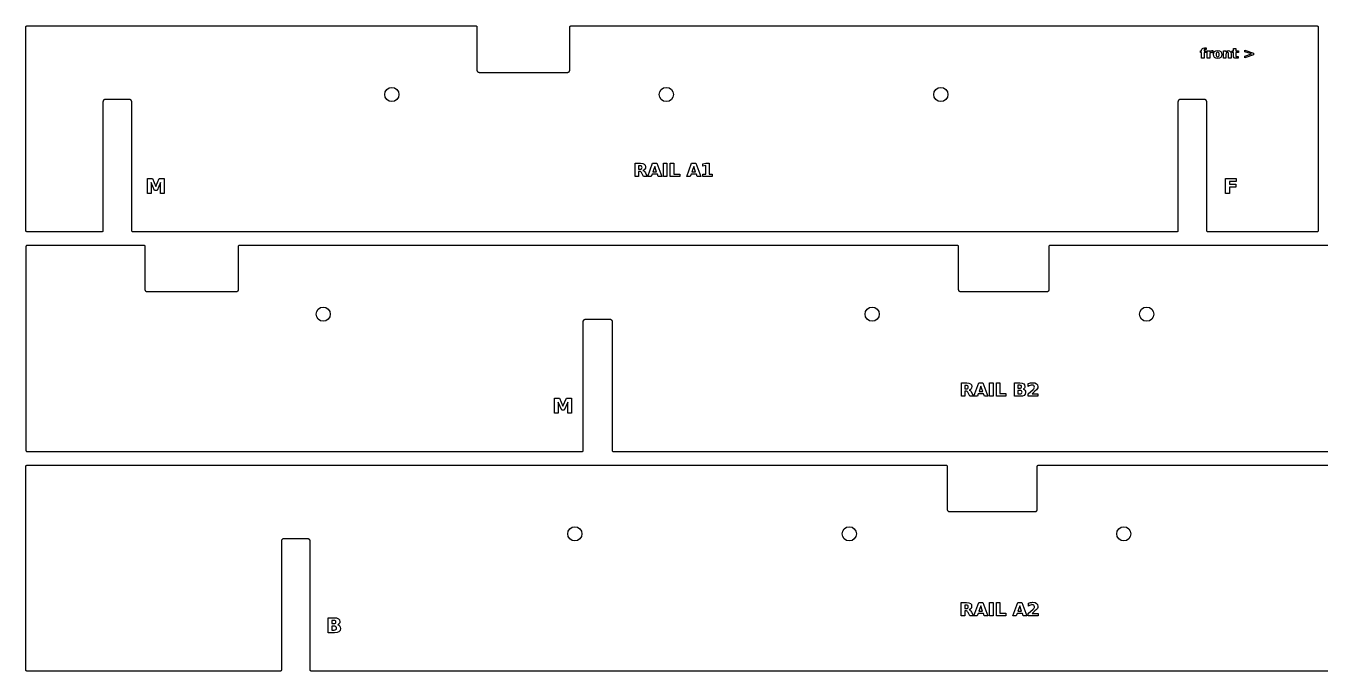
# Model space of a CAD drawing. Header units: millimetres. Extents: x 6 to 856, y 6 to 576.
# Drawn here: x 6 to 572, y 6 to 288 of the extents above; entities that cross this region are included whole.
import ezdxf

# ---------------------------------------------------------------- set-up
doc = ezdxf.new("R2010")
doc.units = ezdxf.units.MM
doc.layers.add('CUT', color=1, linetype='Continuous')
doc.layers.add('ENGRAVE', color=5, linetype='Continuous')

msp = doc.modelspace()

# ---------------------------------------------------------------- linework, layer by layer
at = {"layer": 'CUT'}
msp.add_lwpolyline([(6.5, 198), (6.45, 198), (6.4, 198.01), (6.35, 198.02), (6.31, 198.04), (6.26, 198.06), (6.22, 198.08), (6.18, 198.11), (6.15, 198.15), (6.11, 198.18), (6.08, 198.22), (6.06, 198.26), (6.04, 198.31), (6.02, 198.35), (6.01, 198.4), (6, 198.45), (6, 198.5), (6, 287.5), (6, 287.55), (6.01, 287.6), (6.02, 287.65), (6.04, 287.69), (6.06, 287.74), (6.08, 287.78), (6.11, 287.82), (6.15, 287.85), (6.18, 287.89), (6.22, 287.92), (6.26, 287.94), (6.31, 287.96), (6.35, 287.98), (6.4, 287.99), (6.45, 288), (6.5, 288), (202.7, 288), (202.75, 288), (202.8, 287.99), (202.85, 287.98), (202.89, 287.96), (202.94, 287.94), (202.98, 287.92), (203.02, 287.89), (203.05, 287.85), (203.09, 287.82), (203.12, 287.78), (203.14, 287.74), (203.16, 287.69), (203.18, 287.65), (203.19, 287.6), (203.2, 287.55), (203.2, 287.5), (203.2, 268.71), (203.2, 268.69), (203.2, 268.61), (203.21, 268.59), (203.22, 268.52), (203.22, 268.49), (203.24, 268.42), (203.25, 268.4), (203.27, 268.33), (203.28, 268.31), (203.31, 268.24), (203.32, 268.22), (203.36, 268.15), (203.38, 268.13), (203.42, 268.08), (203.44, 268.06), (203.48, 268), (203.5, 267.98), (203.56, 267.94), (203.58, 267.92), (203.63, 267.88), (203.65, 267.86), (203.72, 267.82), (203.74, 267.81), (203.81, 267.78), (203.83, 267.77), (203.9, 267.75), (203.92, 267.74), (203.99, 267.72), (204.02, 267.72), (204.09, 267.71), (204.11, 267.7), (204.19, 267.7), (204.21, 267.7), (242.79, 267.7), (242.81, 267.7), (242.89, 267.7), (242.91, 267.71), (242.98, 267.72), (243.01, 267.72), (243.08, 267.74), (243.1, 267.75), (243.17, 267.77), (243.19, 267.78), (243.26, 267.81), (243.28, 267.82), (243.35, 267.86), (243.37, 267.88), (243.42, 267.92), (243.44, 267.94), (243.5, 267.98), (243.52, 268), (243.56, 268.06), (243.58, 268.08), (243.62, 268.13), (243.64, 268.15), (243.68, 268.22), (243.69, 268.24), (243.72, 268.31), (243.73, 268.33), (243.75, 268.4), (243.76, 268.42), (243.78, 268.49), (243.78, 268.52), (243.79, 268.59), (243.8, 268.61), (243.8, 268.69), (243.8, 268.71), (243.8, 287.5), (243.8, 287.55), (243.81, 287.6), (243.82, 287.65), (243.84, 287.69), (243.86, 287.74), (243.88, 287.78), (243.91, 287.82), (243.95, 287.85), (243.98, 287.89), (244.02, 287.92), (244.06, 287.94), (244.11, 287.96), (244.15, 287.98), (244.2, 287.99), (244.25, 288), (244.3, 288), (570.5, 288), (570.55, 288), (570.6, 287.99), (570.65, 287.98), (570.69, 287.96), (570.74, 287.94), (570.78, 287.92), (570.82, 287.89), (570.85, 287.85), (570.89, 287.82), (570.92, 287.78), (570.94, 287.74), (570.96, 287.69), (570.98, 287.65), (570.99, 287.6), (571, 287.55), (571, 287.5), (571, 198.5), (571, 198.45), (570.99, 198.4), (570.98, 198.35), (570.96, 198.31), (570.94, 198.26), (570.92, 198.22), (570.89, 198.18), (570.85, 198.15), (570.82, 198.11), (570.78, 198.08), (570.74, 198.06), (570.69, 198.04), (570.65, 198.02), (570.6, 198.01), (570.55, 198), (570.5, 198), (522.8, 198), (522.75, 198), (522.7, 198.01), (522.65, 198.02), (522.61, 198.04), (522.56, 198.06), (522.52, 198.08), (522.48, 198.11), (522.45, 198.15), (522.41, 198.18), (522.38, 198.22), (522.36, 198.26), (522.34, 198.31), (522.32, 198.35), (522.31, 198.4), (522.3, 198.45), (522.3, 198.5), (522.3, 254.79), (522.3, 254.81), (522.3, 254.89), (522.29, 254.91), (522.28, 254.98), (522.28, 255.01), (522.26, 255.08), (522.25, 255.1), (522.23, 255.17), (522.22, 255.19), (522.19, 255.26), (522.18, 255.28), (522.14, 255.35), (522.12, 255.37), (522.08, 255.42), (522.06, 255.44), (522.02, 255.5), (522, 255.52), (521.94, 255.56), (521.92, 255.58), (521.87, 255.62), (521.85, 255.64), (521.78, 255.68), (521.76, 255.69), (521.69, 255.72), (521.67, 255.73), (521.6, 255.75), (521.58, 255.76), (521.51, 255.78), (521.48, 255.78), (521.41, 255.79), (521.39, 255.8), (521.31, 255.8), (521.29, 255.8), (510.71, 255.8), (510.69, 255.8), (510.61, 255.8), (510.59, 255.79), (510.52, 255.78), (510.49, 255.78), (510.42, 255.76), (510.4, 255.75), (510.33, 255.73), (510.31, 255.72), (510.24, 255.69), (510.22, 255.68), (510.15, 255.64), (510.13, 255.62), (510.08, 255.58), (510.06, 255.56), (510, 255.52), (509.98, 255.5), (509.94, 255.44), (509.92, 255.42), (509.88, 255.37), (509.86, 255.35), (509.82, 255.28), (509.81, 255.26), (509.78, 255.19), (509.77, 255.17), (509.75, 255.1), (509.74, 255.08), (509.72, 255.01), (509.72, 254.98), (509.71, 254.91), (509.7, 254.89), (509.7, 254.81), (509.7, 254.79), (509.7, 198.5), (509.7, 198.45), (509.69, 198.4), (509.68, 198.35), (509.66, 198.31), (509.64, 198.26), (509.62, 198.22), (509.59, 198.18), (509.55, 198.15), (509.52, 198.11), (509.48, 198.08), (509.44, 198.06), (509.39, 198.04), (509.35, 198.02), (509.3, 198.01), (509.25, 198), (509.2, 198), (52.8, 198), (52.75, 198), (52.7, 198.01), (52.65, 198.02), (52.61, 198.04), (52.56, 198.06), (52.52, 198.08), (52.48, 198.11), (52.45, 198.15), (52.41, 198.18), (52.38, 198.22), (52.36, 198.26), (52.34, 198.31), (52.32, 198.35), (52.31, 198.4), (52.3, 198.45), (52.3, 198.5), (52.3, 254.79), (52.3, 254.81), (52.3, 254.89), (52.29, 254.91), (52.28, 254.98), (52.28, 255.01), (52.26, 255.08), (52.25, 255.1), (52.23, 255.17), (52.22, 255.19), (52.19, 255.26), (52.18, 255.28), (52.14, 255.35), (52.12, 255.37), (52.08, 255.42), (52.06, 255.44), (52.02, 255.5), (52, 255.52), (51.94, 255.56), (51.92, 255.58), (51.87, 255.62), (51.85, 255.64), (51.78, 255.68), (51.76, 255.69), (51.69, 255.72), (51.67, 255.73), (51.6, 255.75), (51.58, 255.76), (51.51, 255.78), (51.48, 255.78), (51.41, 255.79), (51.39, 255.8), (51.31, 255.8), (51.29, 255.8), (40.71, 255.8), (40.69, 255.8), (40.61, 255.8), (40.59, 255.79), (40.52, 255.78), (40.49, 255.78), (40.42, 255.76), (40.4, 255.75), (40.33, 255.73), (40.31, 255.72), (40.24, 255.69), (40.22, 255.68), (40.15, 255.64), (40.13, 255.62), (40.08, 255.58), (40.06, 255.56), (40, 255.52), (39.98, 255.5), (39.94, 255.44), (39.92, 255.42), (39.88, 255.37), (39.86, 255.35), (39.82, 255.28), (39.81, 255.26), (39.78, 255.19), (39.77, 255.17), (39.75, 255.1), (39.74, 255.08), (39.72, 255.01), (39.72, 254.98), (39.71, 254.91), (39.7, 254.89), (39.7, 254.81), (39.7, 254.79), (39.7, 198.5), (39.7, 198.45), (39.69, 198.4), (39.68, 198.35), (39.66, 198.31), (39.64, 198.26), (39.62, 198.22), (39.59, 198.18), (39.55, 198.15), (39.52, 198.11), (39.48, 198.08), (39.44, 198.06), (39.39, 198.04), (39.35, 198.02), (39.3, 198.01), (39.25, 198), (39.2, 198), (6.5, 198)], close=True, dxfattribs=at)
for points in [[(855.5, 192), (453.7, 192), (453.65, 192), (453.6, 191.99), (453.55, 191.98), (453.51, 191.96), (453.46, 191.94), (453.42, 191.92), (453.38, 191.89), (453.35, 191.85), (453.31, 191.82), (453.28, 191.78), (453.26, 191.74), (453.24, 191.69), (453.22, 191.65), (453.21, 191.6), (453.2, 191.55), (453.2, 191.5), (453.2, 172.71), (453.2, 172.69), (453.2, 172.61), (453.19, 172.59), (453.18, 172.52), (453.18, 172.49), (453.16, 172.42), (453.15, 172.4), (453.13, 172.33), (453.12, 172.31), (453.09, 172.24), (453.08, 172.22), (453.04, 172.15), (453.02, 172.13), (452.98, 172.08), (452.96, 172.06), (452.92, 172), (452.9, 171.98), (452.84, 171.94), (452.82, 171.92), (452.77, 171.88), (452.75, 171.86), (452.68, 171.82), (452.66, 171.81), (452.59, 171.78), (452.57, 171.77), (452.5, 171.75), (452.48, 171.74), (452.41, 171.72), (452.38, 171.72), (452.31, 171.71), (452.29, 171.7), (452.21, 171.7), (452.19, 171.7), (414.81, 171.7), (414.79, 171.7), (414.71, 171.7), (414.69, 171.71), (414.62, 171.72), (414.59, 171.72), (414.52, 171.74), (414.5, 171.75), (414.43, 171.77), (414.41, 171.78), (414.34, 171.81), (414.32, 171.82), (414.25, 171.86), (414.23, 171.88), (414.18, 171.92), (414.16, 171.94), (414.1, 171.98), (414.08, 172), (414.04, 172.06), (414.02, 172.08), (413.98, 172.13), (413.96, 172.15), (413.92, 172.22), (413.91, 172.24), (413.88, 172.31), (413.87, 172.33), (413.85, 172.4), (413.84, 172.42), (413.82, 172.49), (413.82, 172.52), (413.81, 172.59), (413.8, 172.61), (413.8, 172.69), (413.8, 172.71), (413.8, 191.5), (413.8, 191.55), (413.79, 191.6), (413.78, 191.65), (413.76, 191.69), (413.74, 191.74), (413.72, 191.78), (413.69, 191.82), (413.65, 191.85), (413.62, 191.89), (413.58, 191.92), (413.54, 191.94), (413.49, 191.96), (413.45, 191.98), (413.4, 191.99), (413.35, 192), (413.3, 192), (99.3, 192), (99.25, 192), (99.2, 191.99), (99.15, 191.98), (99.11, 191.96), (99.06, 191.94), (99.02, 191.92), (98.98, 191.89), (98.95, 191.85), (98.91, 191.82), (98.88, 191.78), (98.86, 191.74), (98.84, 191.69), (98.82, 191.65), (98.81, 191.6), (98.8, 191.55), (98.8, 191.5), (98.8, 172.71), (98.8, 172.69), (98.8, 172.61), (98.79, 172.59), (98.78, 172.52), (98.78, 172.49), (98.76, 172.42), (98.75, 172.4), (98.73, 172.33), (98.72, 172.31), (98.69, 172.24), (98.68, 172.22), (98.64, 172.15), (98.62, 172.13), (98.58, 172.08), (98.56, 172.06), (98.52, 172), (98.5, 171.98), (98.44, 171.94), (98.42, 171.92), (98.37, 171.88), (98.35, 171.86), (98.28, 171.82), (98.26, 171.81), (98.19, 171.78), (98.17, 171.77), (98.1, 171.75), (98.08, 171.74), (98.01, 171.72), (97.98, 171.72), (97.91, 171.71), (97.89, 171.7), (97.81, 171.7), (97.79, 171.7), (59.21, 171.7), (59.19, 171.7), (59.11, 171.7), (59.09, 171.71), (59.02, 171.72), (58.99, 171.72), (58.92, 171.74), (58.9, 171.75), (58.83, 171.77), (58.81, 171.78), (58.74, 171.81), (58.72, 171.82), (58.65, 171.86), (58.63, 171.88), (58.58, 171.92), (58.56, 171.94), (58.5, 171.98), (58.48, 172), (58.44, 172.06), (58.42, 172.08), (58.38, 172.13), (58.36, 172.15), (58.32, 172.22), (58.31, 172.24), (58.28, 172.31), (58.27, 172.33), (58.25, 172.4), (58.24, 172.42), (58.22, 172.49), (58.22, 172.52), (58.21, 172.59), (58.2, 172.61), (58.2, 172.69), (58.2, 172.71), (58.2, 191.5), (58.2, 191.55), (58.19, 191.6), (58.18, 191.65), (58.16, 191.69), (58.14, 191.74), (58.12, 191.78), (58.09, 191.82), (58.05, 191.85), (58.02, 191.89), (57.98, 191.92), (57.94, 191.94), (57.89, 191.96), (57.85, 191.98), (57.8, 191.99), (57.75, 192), (57.7, 192), (6.5, 192), (6.45, 192), (6.4, 191.99), (6.35, 191.98), (6.31, 191.96), (6.26, 191.94), (6.22, 191.92), (6.18, 191.89), (6.15, 191.85), (6.11, 191.82), (6.08, 191.78), (6.06, 191.74), (6.04, 191.69), (6.02, 191.65), (6.01, 191.6), (6, 191.55), (6, 191.5), (6, 102.5), (6, 102.45), (6.01, 102.4), (6.02, 102.35), (6.04, 102.31), (6.06, 102.26), (6.08, 102.22), (6.11, 102.18), (6.15, 102.15), (6.18, 102.11), (6.22, 102.08), (6.26, 102.06), (6.31, 102.04), (6.35, 102.02), (6.4, 102.01), (6.45, 102), (6.5, 102), (249.2, 102), (249.25, 102), (249.3, 102.01), (249.35, 102.02), (249.39, 102.04), (249.44, 102.06), (249.48, 102.08), (249.52, 102.11), (249.55, 102.15), (249.59, 102.18), (249.62, 102.22), (249.64, 102.26), (249.66, 102.31), (249.68, 102.35), (249.69, 102.4), (249.7, 102.45), (249.7, 102.5), (249.7, 158.79), (249.7, 158.81), (249.7, 158.89), (249.71, 158.91), (249.72, 158.98), (249.72, 159.01), (249.74, 159.08), (249.75, 159.1), (249.77, 159.17), (249.78, 159.19), (249.81, 159.26), (249.82, 159.28), (249.86, 159.35), (249.88, 159.37), (249.92, 159.42), (249.94, 159.44), (249.98, 159.5), (250, 159.52), (250.06, 159.56), (250.08, 159.58), (250.13, 159.62), (250.15, 159.64), (250.22, 159.68), (250.24, 159.69), (250.31, 159.72), (250.33, 159.73), (250.4, 159.75), (250.42, 159.76), (250.49, 159.78), (250.52, 159.78), (250.59, 159.79), (250.61, 159.8), (250.69, 159.8), (250.71, 159.8), (261.29, 159.8), (261.31, 159.8), (261.39, 159.8), (261.41, 159.79), (261.48, 159.78), (261.51, 159.78), (261.58, 159.76), (261.6, 159.75), (261.67, 159.73), (261.69, 159.72), (261.76, 159.69), (261.78, 159.68), (261.85, 159.64), (261.87, 159.62), (261.92, 159.58), (261.94, 159.56), (262, 159.52), (262.02, 159.5), (262.06, 159.44), (262.08, 159.42), (262.12, 159.37), (262.14, 159.35), (262.18, 159.28), (262.19, 159.26), (262.22, 159.19), (262.23, 159.17), (262.25, 159.1), (262.26, 159.08), (262.28, 159.01), (262.28, 158.98), (262.29, 158.91), (262.3, 158.89), (262.3, 158.81), (262.3, 158.79), (262.3, 102.5), (262.3, 102.45), (262.31, 102.4), (262.32, 102.35), (262.34, 102.31), (262.36, 102.26), (262.38, 102.22), (262.41, 102.18), (262.45, 102.15), (262.48, 102.11), (262.52, 102.08), (262.56, 102.06), (262.61, 102.04), (262.65, 102.02), (262.7, 102.01), (262.75, 102), (262.8, 102), (731.2, 102)], [(599.2, 6), (130.8, 6), (130.75, 6), (130.7, 6.01), (130.65, 6.02), (130.61, 6.04), (130.56, 6.06), (130.52, 6.08), (130.48, 6.11), (130.45, 6.15), (130.41, 6.18), (130.38, 6.22), (130.36, 6.26), (130.34, 6.31), (130.32, 6.35), (130.31, 6.4), (130.3, 6.45), (130.3, 6.5), (130.3, 62.79), (130.3, 62.81), (130.3, 62.89), (130.29, 62.91), (130.28, 62.98), (130.28, 63.01), (130.26, 63.08), (130.25, 63.1), (130.23, 63.17), (130.22, 63.19), (130.19, 63.26), (130.18, 63.28), (130.14, 63.35), (130.12, 63.37), (130.08, 63.42), (130.06, 63.44), (130.02, 63.5), (130, 63.52), (129.94, 63.56), (129.92, 63.58), (129.87, 63.62), (129.85, 63.64), (129.78, 63.68), (129.76, 63.69), (129.69, 63.72), (129.67, 63.73), (129.6, 63.75), (129.58, 63.76), (129.51, 63.78), (129.48, 63.78), (129.41, 63.79), (129.39, 63.8), (129.31, 63.8), (129.29, 63.8), (118.71, 63.8), (118.69, 63.8), (118.61, 63.8), (118.59, 63.79), (118.52, 63.78), (118.49, 63.78), (118.42, 63.76), (118.4, 63.75), (118.33, 63.73), (118.31, 63.72), (118.24, 63.69), (118.22, 63.68), (118.15, 63.64), (118.13, 63.62), (118.08, 63.58), (118.06, 63.56), (118, 63.52), (117.98, 63.5), (117.94, 63.44), (117.92, 63.42), (117.88, 63.37), (117.86, 63.35), (117.82, 63.28), (117.81, 63.26), (117.78, 63.19), (117.77, 63.17), (117.75, 63.1), (117.74, 63.08), (117.72, 63.01), (117.72, 62.98), (117.71, 62.91), (117.7, 62.89), (117.7, 62.81), (117.7, 62.79), (117.7, 6.5), (117.7, 6.45), (117.69, 6.4), (117.68, 6.35), (117.66, 6.31), (117.64, 6.26), (117.62, 6.22), (117.59, 6.18), (117.55, 6.15), (117.52, 6.11), (117.48, 6.08), (117.44, 6.06), (117.39, 6.04), (117.35, 6.02), (117.3, 6.01), (117.25, 6), (117.2, 6), (6.5, 6), (6.5, 6), (6.45, 6), (6.4, 6.01), (6.35, 6.02), (6.31, 6.04), (6.26, 6.06), (6.22, 6.08), (6.18, 6.11), (6.15, 6.15), (6.11, 6.18), (6.08, 6.22), (6.06, 6.26), (6.04, 6.31), (6.02, 6.35), (6.01, 6.4), (6, 6.45), (6, 6.5), (6, 95.5), (6, 95.55), (6.01, 95.6), (6.02, 95.65), (6.04, 95.69), (6.06, 95.74), (6.08, 95.78), (6.11, 95.82), (6.15, 95.85), (6.18, 95.89), (6.22, 95.92), (6.26, 95.94), (6.31, 95.96), (6.35, 95.98), (6.4, 95.99), (6.45, 96), (6.5, 96), (408.3, 96), (408.35, 96), (408.4, 95.99), (408.45, 95.98), (408.49, 95.96), (408.54, 95.94), (408.58, 95.92), (408.62, 95.89), (408.65, 95.85), (408.69, 95.82), (408.72, 95.78), (408.74, 95.74), (408.76, 95.69), (408.78, 95.65), (408.79, 95.6), (408.8, 95.55), (408.8, 95.5), (408.8, 76.71), (408.8, 76.69), (408.8, 76.61), (408.81, 76.59), (408.82, 76.52), (408.82, 76.49), (408.84, 76.42), (408.85, 76.4), (408.87, 76.33), (408.88, 76.31), (408.91, 76.24), (408.92, 76.22), (408.96, 76.15), (408.98, 76.13), (409.02, 76.08), (409.04, 76.06), (409.08, 76), (409.1, 75.98), (409.16, 75.94), (409.18, 75.92), (409.23, 75.88), (409.25, 75.86), (409.32, 75.82), (409.34, 75.81), (409.41, 75.78), (409.43, 75.77), (409.5, 75.75), (409.52, 75.74), (409.59, 75.72), (409.62, 75.72), (409.69, 75.71), (409.71, 75.7), (409.79, 75.7), (409.81, 75.7), (447.19, 75.7), (447.21, 75.7), (447.29, 75.7), (447.31, 75.71), (447.38, 75.72), (447.41, 75.72), (447.48, 75.74), (447.5, 75.75), (447.57, 75.77), (447.59, 75.78), (447.66, 75.81), (447.68, 75.82), (447.75, 75.86), (447.77, 75.88), (447.82, 75.92), (447.84, 75.94), (447.9, 75.98), (447.92, 76), (447.96, 76.06), (447.98, 76.08), (448.02, 76.13), (448.04, 76.15), (448.08, 76.22), (448.09, 76.24), (448.12, 76.31), (448.13, 76.33), (448.15, 76.4), (448.16, 76.42), (448.18, 76.49), (448.18, 76.52), (448.19, 76.59), (448.2, 76.61), (448.2, 76.69), (448.2, 76.71), (448.2, 95.5), (448.2, 95.55), (448.21, 95.6), (448.22, 95.65), (448.24, 95.69), (448.26, 95.74), (448.28, 95.78), (448.31, 95.82), (448.35, 95.85), (448.38, 95.89), (448.42, 95.92), (448.46, 95.94), (448.51, 95.96), (448.55, 95.98), (448.6, 95.99), (448.65, 96), (448.7, 96), (762.7, 96)]]:
    msp.add_lwpolyline(points, dxfattribs=at)
for centre in [(166, 258), (286, 258), (406, 258), (136, 162), (376, 162), (496, 162), (246, 66), (366, 66), (486, 66)]:
    msp.add_circle(centre, 3.1, dxfattribs=at)
at = {"layer": 'ENGRAVE'}
for points in [[(522.07, 278.4), (522.07, 277.71), (521.49, 277.71), (521.3, 277.69), (521.17, 277.63), (521.11, 277.52), (521.09, 277.35), (521.09, 277.12), (521.98, 277.12), (521.98, 276.37), (521.09, 276.37), (521.09, 273.84), (520.04, 273.84), (520.04, 276.37), (519.52, 276.37), (519.52, 277.12), (520.04, 277.12), (520.04, 277.35), (520.11, 277.82), (520.34, 278.14), (520.72, 278.33), (521.26, 278.4), (522.07, 278.4)], [(535.01, 278.05), (535.01, 277.12), (536.1, 277.12), (536.1, 276.37), (535.01, 276.37), (535.01, 274.98), (535.04, 274.79), (535.1, 274.67), (535.24, 274.61), (535.47, 274.59), (536, 274.59), (536, 273.84), (535.1, 273.84), (534.57, 273.9), (534.22, 274.1), (534.03, 274.45), (533.97, 274.98), (533.97, 276.37), (533.44, 276.37), (533.44, 277.12), (533.97, 277.12), (533.97, 278.05), (535.01, 278.05)], [(524.95, 276.23), (524.82, 276.28), (524.68, 276.32), (524.54, 276.35), (524.41, 276.35), (524.05, 276.29), (523.78, 276.09), (523.62, 275.78), (523.56, 275.35), (523.56, 273.84), (522.52, 273.84), (522.52, 277.12), (523.56, 277.12), (523.56, 276.58), (523.78, 276.86), (524.03, 277.05), (524.32, 277.16), (524.66, 277.2), (524.71, 277.2), (524.77, 277.2), (524.85, 277.19), (524.95, 277.18), (524.95, 276.23)], [(527.04, 277.2), (527.79, 277.09), (528.36, 276.74), (528.72, 276.2), (528.84, 275.48), (528.72, 274.76), (528.36, 274.21), (527.79, 273.87), (527.04, 273.75), (526.28, 273.87), (525.71, 274.21), (525.35, 274.76), (525.23, 275.48), (525.35, 276.2), (525.71, 276.74), (526.28, 277.09), (527.04, 277.2)], [(527.04, 276.45), (526.73, 276.39), (526.5, 276.2), (526.37, 275.89), (526.32, 275.48), (526.37, 275.06), (526.5, 274.75), (526.73, 274.57), (527.04, 274.5), (527.34, 274.57), (527.56, 274.75), (527.7, 275.06), (527.74, 275.48), (527.7, 275.89), (527.56, 276.2), (527.34, 276.39), (527.04, 276.45)], [(532.9, 275.84), (532.9, 273.84), (531.84, 273.84), (531.84, 274.17), (531.84, 275.37), (531.84, 275.73), (531.82, 275.95), (531.8, 276.09), (531.76, 276.19), (531.68, 276.28), (531.59, 276.35), (531.48, 276.4), (531.35, 276.41), (531.06, 276.35), (530.83, 276.16), (530.69, 275.85), (530.65, 275.45), (530.65, 273.84), (529.6, 273.84), (529.6, 277.12), (530.65, 277.12), (530.65, 276.64), (530.89, 276.89), (531.15, 277.06), (531.43, 277.17), (531.74, 277.2), (532.24, 277.11), (532.6, 276.85), (532.82, 276.42), (532.9, 275.84)], [(273.9, 224.33), (273.9, 222.12), (272.39, 222.12), (272.39, 227.95), (274.69, 227.95), (275.69, 227.86), (276.38, 227.56), (276.78, 227.07), (276.92, 226.34), (276.85, 225.82), (276.64, 225.39), (276.29, 225.07), (275.79, 224.85), (276.09, 224.73), (276.35, 224.53), (276.59, 224.22), (276.84, 223.78), (277.66, 222.12), (276.06, 222.12), (275.35, 223.57), (275.13, 223.94), (274.91, 224.17), (274.65, 224.29), (274.32, 224.33), (273.9, 224.33)], [(274.53, 225.37), (274.94, 225.41), (275.21, 225.54), (275.36, 225.77), (275.41, 226.12), (275.36, 226.46), (275.21, 226.69), (274.94, 226.82), (274.53, 226.86), (273.9, 226.86), (273.9, 225.37), (274.53, 225.37)], [(282.09, 223.18), (279.74, 223.18), (279.37, 222.12), (277.86, 222.12), (280.02, 227.95), (281.81, 227.95), (283.97, 222.12), (282.46, 222.12), (282.09, 223.18)], [(299.14, 223.18), (296.79, 223.18), (296.42, 222.12), (294.91, 222.12), (297.07, 227.95), (298.86, 227.95), (301.02, 222.12), (299.51, 222.12), (299.14, 223.18)], [(302, 223.16), (303.33, 223.16), (303.33, 226.93), (301.96, 226.65), (301.96, 227.67), (303.32, 227.95), (304.75, 227.95), (304.75, 223.16), (306.08, 223.16), (306.08, 222.12), (302, 222.12), (302, 223.16)], [(59.18, 221.32), (61.33, 221.32), (62.82, 217.81), (64.33, 221.32), (66.48, 221.32), (66.48, 214.76), (64.88, 214.76), (64.88, 219.56), (63.37, 216.02), (62.29, 216.02), (60.78, 219.56), (60.78, 214.76), (59.18, 214.76), (59.18, 221.32)], [(530.54, 221.32), (535.11, 221.32), (535.11, 220.04), (532.24, 220.04), (532.24, 218.82), (534.94, 218.82), (534.94, 217.54), (532.24, 217.54), (532.24, 214.76), (530.54, 214.76), (530.54, 221.32)], [(416.52, 128.33), (416.52, 126.12), (415.01, 126.12), (415.01, 131.95), (417.31, 131.95), (418.31, 131.86), (419, 131.56), (419.4, 131.07), (419.54, 130.34), (419.47, 129.82), (419.26, 129.39), (418.91, 129.07), (418.41, 128.85), (418.71, 128.73), (418.97, 128.53), (419.21, 128.22), (419.46, 127.78), (420.28, 126.12), (418.68, 126.12), (417.97, 127.57), (417.75, 127.94), (417.53, 128.17), (417.27, 128.29), (416.94, 128.33), (416.52, 128.33)], [(417.15, 129.37), (417.56, 129.41), (417.83, 129.54), (417.98, 129.77), (418.03, 130.12), (417.98, 130.46), (417.83, 130.69), (417.56, 130.82), (417.15, 130.86), (416.52, 130.86), (416.52, 129.37), (417.15, 129.37)], [(424.71, 127.18), (422.36, 127.18), (421.99, 126.12), (420.48, 126.12), (422.64, 131.95), (424.43, 131.95), (426.59, 126.12), (425.08, 126.12), (424.71, 127.18)], [(442.01, 129.24), (442.44, 129.04), (442.76, 128.72), (442.96, 128.3), (443.02, 127.79), (442.88, 127.06), (442.45, 126.53), (441.73, 126.22), (440.72, 126.12), (438.22, 126.12), (438.22, 131.95), (440.48, 131.95), (441.53, 131.86), (442.24, 131.59), (442.65, 131.11), (442.79, 130.41), (442.74, 130.02), (442.59, 129.69), (442.34, 129.42), (442.01, 129.24)], [(440.56, 129.69), (440.87, 129.73), (441.1, 129.85), (441.23, 130.04), (441.28, 130.31), (441.23, 130.58), (441.1, 130.77), (440.87, 130.89), (440.56, 130.93), (439.73, 130.93), (439.73, 129.69), (440.56, 129.69)], [(445.89, 127.22), (448.46, 127.22), (448.46, 126.12), (444.22, 126.12), (444.22, 127.22), (446.35, 129.1), (446.6, 129.36), (446.77, 129.61), (446.87, 129.86), (446.91, 130.12), (446.84, 130.49), (446.63, 130.78), (446.31, 130.97), (445.9, 131.03), (445.53, 130.99), (445.13, 130.88), (444.7, 130.69), (444.23, 130.43), (444.23, 131.71), (444.74, 131.86), (445.24, 131.97), (445.73, 132.04), (446.21, 132.06), (447.14, 131.94), (447.84, 131.6), (448.27, 131.05), (448.42, 130.31), (448.36, 129.85), (448.17, 129.42), (447.79, 128.94), (447.14, 128.32), (445.89, 127.22)], [(237.18, 125.32), (239.33, 125.32), (240.82, 121.81), (242.33, 125.32), (244.48, 125.32), (244.48, 118.76), (242.88, 118.76), (242.88, 123.56), (241.37, 120.02), (240.29, 120.02), (238.78, 123.56), (238.78, 118.76), (237.18, 118.76), (237.18, 125.32)], [(440.61, 127.14), (441.01, 127.19), (441.29, 127.33), (441.46, 127.58), (441.52, 127.91), (441.46, 128.24), (441.29, 128.48), (441.01, 128.62), (440.61, 128.67), (439.73, 128.67), (439.73, 127.14), (440.61, 127.14)], [(416.47, 32.33), (416.47, 30.12), (414.97, 30.12), (414.97, 35.95), (417.26, 35.95), (418.26, 35.86), (418.95, 35.56), (419.35, 35.07), (419.49, 34.34), (419.42, 33.82), (419.21, 33.39), (418.86, 33.07), (418.37, 32.85), (418.66, 32.73), (418.92, 32.53), (419.17, 32.22), (419.41, 31.78), (420.23, 30.12), (418.63, 30.12), (417.92, 31.57), (417.7, 31.94), (417.48, 32.17), (417.23, 32.29), (416.89, 32.33), (416.47, 32.33)], [(417.1, 33.37), (417.51, 33.41), (417.78, 33.54), (417.93, 33.77), (417.99, 34.12), (417.93, 34.46), (417.78, 34.69), (417.51, 34.82), (417.1, 34.86), (416.47, 34.86), (416.47, 33.37), (417.1, 33.37)], [(424.66, 31.18), (422.31, 31.18), (421.94, 30.12), (420.43, 30.12), (422.59, 35.95), (424.38, 35.95), (426.54, 30.12), (425.03, 30.12), (424.66, 31.18)], [(441.72, 31.18), (439.36, 31.18), (438.99, 30.12), (437.48, 30.12), (439.64, 35.95), (441.43, 35.95), (443.59, 30.12), (442.08, 30.12), (441.72, 31.18)], [(445.94, 31.22), (448.5, 31.22), (448.5, 30.12), (444.26, 30.12), (444.26, 31.22), (446.39, 33.1), (446.64, 33.36), (446.82, 33.61), (446.92, 33.86), (446.95, 34.12), (446.88, 34.49), (446.68, 34.78), (446.36, 34.97), (445.94, 35.03), (445.58, 34.99), (445.18, 34.88), (444.74, 34.69), (444.28, 34.43), (444.28, 35.71), (444.79, 35.86), (445.28, 35.97), (445.78, 36.04), (446.26, 36.06), (447.19, 35.94), (447.88, 35.6), (448.32, 35.05), (448.47, 34.31), (448.4, 33.85), (448.22, 33.42), (447.84, 32.94), (447.18, 32.32), (445.94, 31.22)], [(142.38, 26.27), (142.87, 26.05), (143.23, 25.69), (143.45, 25.21), (143.53, 24.64), (143.37, 23.81), (142.89, 23.23), (142.08, 22.88), (140.93, 22.76), (138.13, 22.76), (138.13, 29.32), (140.67, 29.32), (141.85, 29.22), (142.65, 28.91), (143.11, 28.37), (143.26, 27.58), (143.2, 27.14), (143.03, 26.77), (142.76, 26.48), (142.38, 26.27)], [(140.75, 26.78), (141.11, 26.82), (141.36, 26.96), (141.51, 27.17), (141.57, 27.48), (141.51, 27.77), (141.36, 27.99), (141.11, 28.13), (140.75, 28.17), (139.82, 28.17), (139.82, 26.78), (140.75, 26.78)], [(140.81, 23.91), (141.26, 23.97), (141.58, 24.13), (141.77, 24.4), (141.84, 24.78), (141.77, 25.15), (141.58, 25.42), (141.26, 25.58), (140.81, 25.63), (139.82, 25.63), (139.82, 23.91), (140.81, 23.91)]]:
    msp.add_lwpolyline(points, close=True, dxfattribs=at)
for points in [[(538.96, 276.69), (538.96, 277.42), (542.71, 276.07), (542.71, 275.38), (538.96, 274.02), (538.96, 274.75), (541.78, 275.72), (538.96, 276.69)], [(280.12, 224.26), (281.71, 224.26), (280.92, 226.59), (280.12, 224.26)], [(284.75, 227.95), (286.25, 227.95), (286.25, 222.12), (284.75, 222.12), (284.75, 227.95)], [(287.72, 227.95), (289.23, 227.95), (289.23, 223.26), (291.87, 223.26), (291.87, 222.12), (287.72, 222.12), (287.72, 227.95)], [(297.17, 224.26), (298.76, 224.26), (297.97, 226.59), (297.17, 224.26)], [(422.74, 128.26), (424.33, 128.26), (423.54, 130.59), (422.74, 128.26)], [(427.36, 131.95), (428.87, 131.95), (428.87, 126.12), (427.36, 126.12), (427.36, 131.95)], [(430.34, 131.95), (431.84, 131.95), (431.84, 127.26), (434.48, 127.26), (434.48, 126.12), (430.34, 126.12), (430.34, 131.95)], [(422.69, 32.27), (424.29, 32.27), (423.49, 34.59), (422.69, 32.27)], [(427.32, 35.95), (428.82, 35.95), (428.82, 30.12), (427.32, 30.12), (427.32, 35.95)], [(430.29, 35.95), (431.8, 35.95), (431.8, 31.26), (434.44, 31.26), (434.44, 30.12), (430.29, 30.12), (430.29, 35.95)], [(439.74, 32.27), (441.34, 32.27), (440.54, 34.59), (439.74, 32.27)]]:
    msp.add_lwpolyline(points, dxfattribs=at)

doc.saveas('drawing.dxf')
